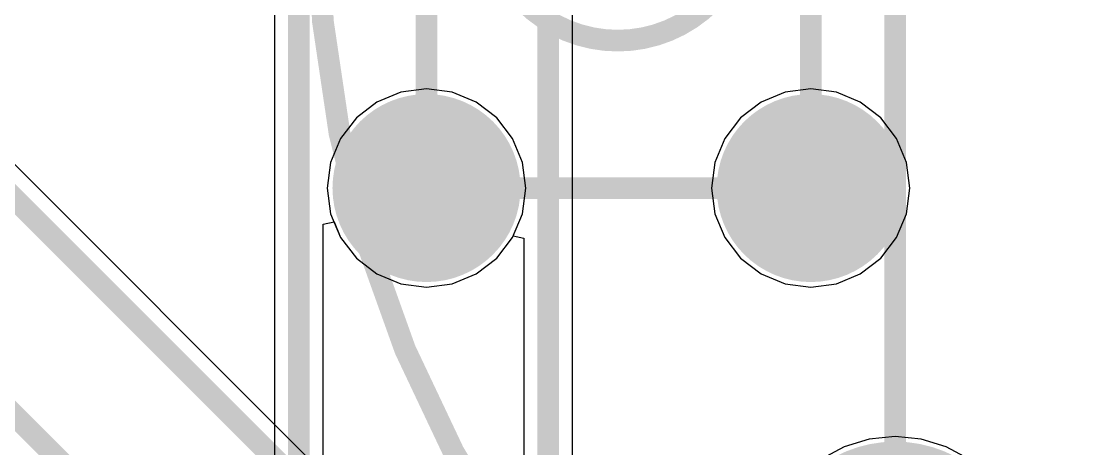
# Model space of a CAD drawing. Header units: millimetres. Extents: x 6.5 to 10.45, y 0.98 to 5.86.
# Drawn here: x 9.1071 to 9.6028, y 2.8059 to 3.0029 of the extents above; entities that cross this region are included whole.
import ezdxf

# ---------------------------------------------------------------- set-up
doc = ezdxf.new("R2010")
doc.units = ezdxf.units.MM
doc.header["$MEASUREMENT"] = 0
for name, color, linetype in [('BottomLayer', 5, 'Continuous'), ('BottomSolder', 6, 'Continuous'), ('MultiLayer', 9, 'Continuous'), ('PadHoleLayer', 156, 'Continuous'), ('TopLayer', 1, 'Continuous'), ('TopOverlay', 2, 'Continuous'), ('TopSolder', 216, 'Continuous')]:
    doc.layers.add(name, color=color, linetype=linetype)

# ---------------------------------------------------------------- blocks, each defined once
blk = doc.blocks.new('__2_31')
at = {"layer": 'BottomLayer', "const_width": 0.03937}
for points in [[(-0.33085, -0.19391, 1), (-0.29148, -0.19391, 1)], [(-0.15368, -0.19391, 1), (-0.11431, -0.19391, 1)]]:
    blk.add_lwpolyline(points, format="xyb", close=True, dxfattribs=at)
at = {"layer": 'BottomSolder'}
for points, const_width in [([(-0.33285, -0.19391, 1), (-0.28948, -0.19391, 1)], 0.04337), ([(-0.15568, -0.19391, 1), (-0.11231, -0.19391, 1)], 0.04337), ([(-0.12456, -0.37, 1), (-0.06544, -0.37, 1)], 0.05912)]:
    blk.add_lwpolyline(points, format="xyb", close=True, dxfattribs=dict(at, const_width=const_width))
at = {"layer": 'MultiLayer', "const_width": 0.03937}
for points in [[(-0.33085, -0.19391, 1), (-0.29148, -0.19391, 1)], [(-0.15368, -0.19391, 1), (-0.11431, -0.19391, 1)]]:
    blk.add_lwpolyline(points, format="xyb", close=True, dxfattribs=at)
at = {"layer": 'PadHoleLayer', "const_width": 0.02165}
for points in [[(-0.32199, -0.19391, 1), (-0.30034, -0.19391, 1)], [(-0.14483, -0.19391, 1), (-0.12317, -0.19391, 1)]]:
    blk.add_lwpolyline(points, format="xyb", close=True, dxfattribs=at)
at = {"layer": 'TopLayer', "const_width": 0.03937}
for points in [[(-0.33085, -0.19391, 1), (-0.29148, -0.19391, 1)], [(-0.15368, -0.19391, 1), (-0.11431, -0.19391, 1)]]:
    blk.add_lwpolyline(points, format="xyb", close=True, dxfattribs=at)
at = {"layer": 'TopOverlay'}
for points, const_width in [([(0.7015, -0.065, 1), (-0.3615, -0.065, 1)], 0.01), ([(-0.1621, -0.065, 1), (-0.2839, -0.065, 1)], 0.01), ([(-0.31367, -0.19391, 1), (-0.30867, -0.19391, 1)], 0.005), ([(-0.31367, -0.19391, 1), (-0.30867, -0.19391, 1)], 0.005), ([(-0.1365, -0.19391, 1), (-0.1315, -0.19391, 1)], 0.005), ([(-0.1365, -0.19391, 1), (-0.1315, -0.19391, 1)], 0.005)]:
    blk.add_lwpolyline(points, format="xyb", close=True, dxfattribs=dict(at, const_width=const_width))
at = {"layer": 'TopOverlay', "const_width": 0.01}
for points in [[(-0.095, -0.37), (-0.095, 0.24024)], [(-0.31117, -0.19391), (-0.31117, 0.06217)], [(-0.134, -0.19391), (-0.134, 0.06217)], [(-0.31117, -0.19391), (-0.134, -0.19391)]]:
    blk.add_lwpolyline(points, dxfattribs=at)
at = {"layer": 'TopSolder'}
for points, const_width in [([(-0.33285, -0.19391, 1), (-0.28948, -0.19391, 1)], 0.04337), ([(-0.15568, -0.19391, 1), (-0.11231, -0.19391, 1)], 0.04337), ([(-0.12456, -0.37, 1), (-0.06544, -0.37, 1)], 0.05912)]:
    blk.add_lwpolyline(points, format="xyb", close=True, dxfattribs=dict(at, const_width=const_width))

msp = doc.modelspace()

# ---------------------------------------------------------------- linework, layer by layer
at = {"layer": 'BottomLayer'}
for p, q in [((9.42265, 2.61822), (8.52508, 3.51578)), ((9.28199, 2.9703), (9.27095, 2.96572)), ((9.29383, 2.97186), (9.28199, 2.9703)), ((9.30568, 2.9703), (9.29383, 2.97186)), ((9.31671, 2.96572), (9.30568, 2.9703)), ((9.45916, 2.9703), (9.44812, 2.96572)), ((9.471, 2.97186), (9.45916, 2.9703)), ((9.48284, 2.9703), (9.471, 2.97186)), ((9.49388, 2.96572), (9.48284, 2.9703)), ((9.27095, 2.96572), (9.26148, 2.95845)), ((9.32619, 2.95845), (9.31671, 2.96572)), ((9.44812, 2.96572), (9.43864, 2.95845)), ((9.50336, 2.95845), (9.49388, 2.96572)), ((9.26148, 2.95845), (9.2542, 2.94897)), ((9.33346, 2.94897), (9.32619, 2.95845)), ((9.43864, 2.95845), (9.43137, 2.94897)), ((9.51063, 2.94897), (9.50336, 2.95845)), ((9.2542, 2.94897), (9.24963, 2.93794)), ((9.33804, 2.93794), (9.33346, 2.94897)), ((9.43137, 2.94897), (9.4268, 2.93794)), ((9.5152, 2.93794), (9.51063, 2.94897)), ((9.24963, 2.93794), (9.24807, 2.92609)), ((9.3396, 2.92609), (9.33804, 2.93794)), ((9.4268, 2.93794), (9.42524, 2.92609)), ((9.51676, 2.92609), (9.5152, 2.93794)), ((9.24807, 2.92609), (9.24963, 2.91425)), ((9.33804, 2.91425), (9.3396, 2.92609)), ((9.42524, 2.92609), (9.4268, 2.91425)), ((9.5152, 2.91425), (9.51676, 2.92609)), ((9.24963, 2.91425), (9.2542, 2.90321)), ((9.33346, 2.90321), (9.33804, 2.91425)), ((9.4268, 2.91425), (9.43137, 2.90321)), ((9.51063, 2.90321), (9.5152, 2.91425)), ((9.2542, 2.90321), (9.26148, 2.89374)), ((9.32619, 2.89374), (9.33346, 2.90321)), ((9.43137, 2.90321), (9.43864, 2.89374)), ((9.50336, 2.89374), (9.51063, 2.90321)), ((9.26148, 2.89374), (9.27095, 2.88646)), ((9.31671, 2.88646), (9.32619, 2.89374)), ((9.43864, 2.89374), (9.44812, 2.88646)), ((9.49388, 2.88646), (9.50336, 2.89374)), ((9.27095, 2.88646), (9.28199, 2.88189)), ((9.30568, 2.88189), (9.31671, 2.88646)), ((9.44812, 2.88646), (9.45916, 2.88189)), ((9.48284, 2.88189), (9.49388, 2.88646)), ((9.28199, 2.88189), (9.29383, 2.88033)), ((9.29383, 2.88033), (9.30568, 2.88189)), ((9.45916, 2.88189), (9.471, 2.88033)), ((9.471, 2.88033), (9.48284, 2.88189)), ((9.51, 2.81141), (9.49802, 2.81023)), ((9.52198, 2.81023), (9.51, 2.81141)), ((9.4865, 2.80674), (9.47588, 2.80106)), ((9.49802, 2.81023), (9.4865, 2.80674)), ((9.5335, 2.80674), (9.52198, 2.81023)), ((9.54412, 2.80106), (9.5335, 2.80674))]:
    msp.add_line(p, q, dxfattribs=at)
at = {"layer": 'BottomLayer', "const_width": 0.01}
for points in [[(8.05, 3.875), (9.145, 2.78)], [(8.15, 3.875), (9.418, 2.607)]]:
    msp.add_lwpolyline(points, dxfattribs=at)
at = {"layer": 'TopLayer'}
for p, q in [((9.36122, 2.53815), (9.36122, 3.81039)), ((9.22378, 3.49209), (9.22378, 2.55765)), ((9.45916, 2.9703), (9.44812, 2.96572)), ((9.471, 2.97186), (9.45916, 2.9703)), ((9.48284, 2.9703), (9.471, 2.97186)), ((9.49388, 2.96572), (9.48284, 2.9703)), ((9.44812, 2.96572), (9.43864, 2.95845)), ((9.50336, 2.95845), (9.49388, 2.96572)), ((9.43864, 2.95845), (9.43137, 2.94897)), ((9.51063, 2.94897), (9.50336, 2.95845)), ((9.43137, 2.94897), (9.4268, 2.93794)), ((9.5152, 2.93794), (9.51063, 2.94897)), ((9.4268, 2.93794), (9.42524, 2.92609)), ((9.51676, 2.92609), (9.5152, 2.93794)), ((9.42524, 2.92609), (9.4268, 2.91425)), ((9.5152, 2.91425), (9.51676, 2.92609)), ((9.24622, 2.90943), (9.25122, 2.91043)), ((9.25122, 2.91043), (9.2542, 2.90321)), ((9.4268, 2.91425), (9.43137, 2.90321)), ((9.51063, 2.90321), (9.5152, 2.91425)), ((9.24622, 2.55765), (9.24622, 2.90943)), ((9.2542, 2.90321), (9.26148, 2.89374)), ((9.32619, 2.89374), (9.33346, 2.90321)), ((9.33346, 2.90321), (9.33378, 2.90399)), ((9.33378, 2.90399), (9.33878, 2.90299)), ((9.33878, 2.90299), (9.33878, 2.5335)), ((9.43137, 2.90321), (9.43864, 2.89374)), ((9.50336, 2.89374), (9.51063, 2.90321)), ((9.26148, 2.89374), (9.27095, 2.88646)), ((9.31671, 2.88646), (9.32619, 2.89374)), ((9.43864, 2.89374), (9.44812, 2.88646)), ((9.49388, 2.88646), (9.50336, 2.89374)), ((9.27095, 2.88646), (9.28199, 2.88189)), ((9.30568, 2.88189), (9.31671, 2.88646)), ((9.44812, 2.88646), (9.45916, 2.88189)), ((9.48284, 2.88189), (9.49388, 2.88646)), ((9.28199, 2.88189), (9.29383, 2.88033)), ((9.29383, 2.88033), (9.30568, 2.88189)), ((9.45916, 2.88189), (9.471, 2.88033)), ((9.471, 2.88033), (9.48284, 2.88189)), ((9.51, 2.81141), (9.49802, 2.81023)), ((9.52198, 2.81023), (9.51, 2.81141)), ((9.4865, 2.80674), (9.47588, 2.80106)), ((9.49802, 2.81023), (9.4865, 2.80674)), ((9.5335, 2.80674), (9.52198, 2.81023)), ((9.54412, 2.80106), (9.5335, 2.80674))]:
    msp.add_line(p, q, dxfattribs=at)
at = {"layer": 'TopLayer', "const_width": 0.01}
for points in [[(9.35, 2.5335), (9.35, 3.844)], [(9.235, 2.53875), (9.235, 3.511)]]:
    msp.add_lwpolyline(points, dxfattribs=at)

# ---------------------------------------------------------------- block references
msp.add_blockref('__2_31', (9.605, 3.12))

doc.saveas('drawing.dxf')
